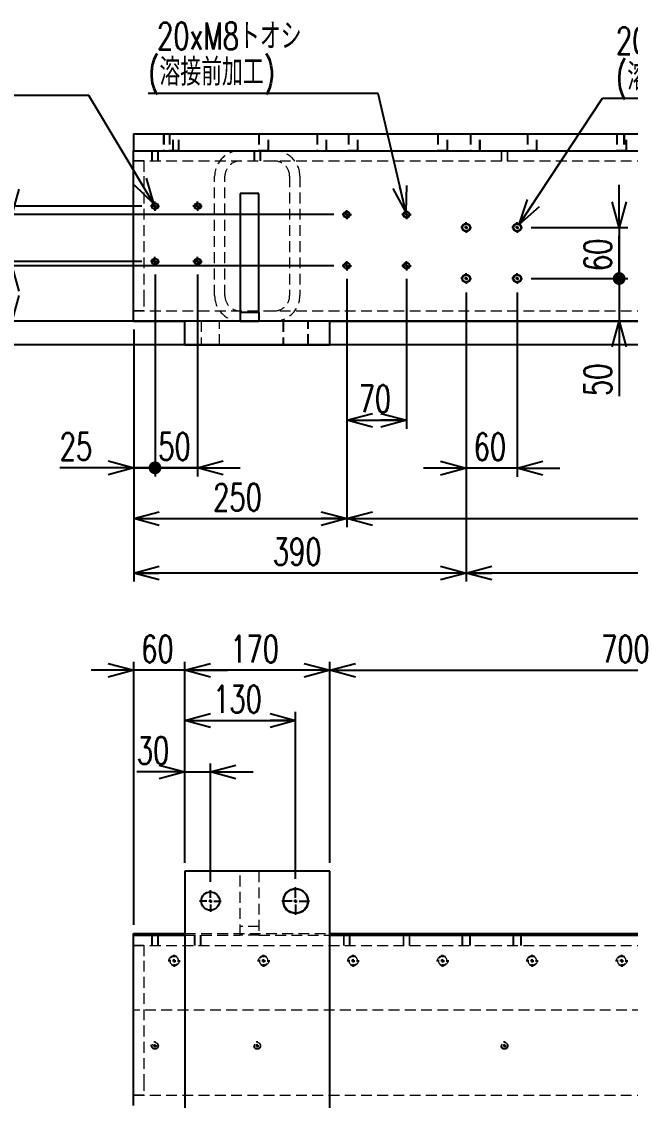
# Model space of a CAD drawing. Header units: millimetres. Extents: x 30 to 8380, y 30 to 5898.
# Drawn here: x 2819 to 3533, y 1887 to 3153 of the extents above; entities that cross this region are included whole.
import ezdxf

# ---------------------------------------------------------------- set-up
doc = ezdxf.new("R2010")
doc.units = ezdxf.units.MM
doc.header["$LTSCALE"] = 10
doc.linetypes.add('HIDDEN', pattern=[1.905, 1.27, -0.635])
doc.layers.add('FORMAT', color=7, linetype='Continuous')
doc.styles.add('SLDTEXTSTYLE0', font='TXT', dxfattribs={"width": 0.7, "bigfont": 'bigfont'})
doc.dimstyles.new('SLDDIMSTYLE0', dxfattribs={"dimtxt": 36.380208, "dimasz": 30, "dimexe": 0, "dimexo": 0.0625, "dimgap": 9.095052, "dimtad": 0, "dimtih": 1, "dimtoh": 1, "dimdec": 6, "dimrnd": 1e-09, "dimzin": 12, "dimdsep": 46, "dimtxsty": 'SLDTEXTSTYLE0', "dimblk1": 'OPEN30', "dimblk2": 'OPEN30', "dimsah": 1, "dimcen": 0, "dimadec": 0, "dimazin": 3, "dimtfac": 1, "dimtdec": 3, "dimtofl": 0, "dimtmove": 0, "dimatfit": 3, "dimldrblk": 'OPEN30', "dimfxl": 1, "dimfrac": 2, "dimtolj": 1, "dimtzin": 12, "dimarcsym": 0})
doc.dimstyles.new('SLDDIMSTYLE1', dxfattribs={"dimtxt": 36.380208, "dimasz": 30, "dimexe": 0, "dimexo": 0.0625, "dimgap": 9.095052, "dimtad": 3, "dimrnd": 1e-09, "dimzin": 12, "dimdsep": 46, "dimtxsty": 'SLDTEXTSTYLE0', "dimblk1": 'OPEN30', "dimblk2": 'DOT', "dimsah": 1, "dimcen": 0.09, "dimadec": 0, "dimazin": 3, "dimtfac": 1, "dimtdec": 3, "dimtmove": 0, "dimatfit": 0, "dimldrblk": 'OPEN30', "dimfxl": 1, "dimfrac": 2, "dimtolj": 1, "dimtzin": 12, "dimarcsym": 0})
doc.dimstyles.new('SLDDIMSTYLE2', dxfattribs={"dimtxt": 36.380208, "dimasz": 30, "dimexe": 0, "dimexo": 0.0625, "dimgap": 9.095052, "dimtad": 3, "dimrnd": 1e-09, "dimzin": 12, "dimdsep": 46, "dimtxsty": 'SLDTEXTSTYLE0', "dimblk1": 'OPEN30', "dimblk2": 'OPEN30', "dimsah": 1, "dimcen": 0.09, "dimadec": 0, "dimazin": 3, "dimtfac": 1, "dimtdec": 3, "dimtmove": 0, "dimatfit": 0, "dimldrblk": 'OPEN30', "dimfxl": 1, "dimfrac": 2, "dimtolj": 1, "dimtzin": 12, "dimarcsym": 0})
doc.dimstyles.new('SLDDIMSTYLE3', dxfattribs={"dimtxt": 36.380208, "dimasz": 30, "dimexe": 0, "dimexo": 0.0625, "dimgap": 9.095052, "dimtad": 3, "dimrnd": 1e-09, "dimzin": 12, "dimdsep": 46, "dimtxsty": 'SLDTEXTSTYLE0', "dimblk1": 'OPEN30', "dimblk2": 'OPEN30', "dimsah": 1, "dimcen": 0.09, "dimadec": 0, "dimazin": 3, "dimtfac": 1, "dimtdec": 3, "dimtofl": 0, "dimtmove": 0, "dimatfit": 3, "dimldrblk": 'OPEN30', "dimfxl": 1, "dimfrac": 2, "dimtolj": 1, "dimtzin": 12, "dimarcsym": 0})
doc.dimstyles.new('SLDDIMSTYLE4', dxfattribs={"dimtxt": 36.380208, "dimasz": 15, "dimexe": 0, "dimexo": 0.0625, "dimgap": 9.095052, "dimtad": 3, "dimrnd": 1e-09, "dimzin": 12, "dimdsep": 46, "dimtxsty": 'SLDTEXTSTYLE0', "dimblk1": 'DOT', "dimblk2": 'OPEN30', "dimsah": 1, "dimcen": 0.09, "dimadec": 0, "dimazin": 3, "dimtfac": 1, "dimtdec": 3, "dimtmove": 0, "dimatfit": 0, "dimldrblk": 'DOT', "dimfxl": 1, "dimfrac": 2, "dimtolj": 1, "dimtzin": 12, "dimarcsym": 0})

# ---------------------------------------------------------------- blocks, each defined once
blk = doc.blocks.new('_Open30')
at = {"color": 0, "linetype": 'ByBlock', "lineweight": -2}
for p, q in [((-1, 0.267949), (0, 0)), ((0, 0), (-1, -0.267949)), ((0, 0), (-1, 0))]:
    blk.add_line(p, q, dxfattribs=at)
blk = doc.blocks.new('_D')
at = {"layer": 'FORMAT', "transparency": 16777216}
for p, q in [((3237.2, 3068.8), (2967.4, 3068.8)), ((3269.7, 2929.8), (3237.2, 3068.8))]:
    blk.add_line(p, q, dxfattribs=at)
at = {"layer": 'FORMAT', "transparency": 16777216, "xscale": 30, "yscale": 30, "rotation": 283.1390282501}
blk.add_blockref('_Open30', (3269.7, 2929.8, -530), dxfattribs=at)
at = {"layer": 'FORMAT', "transparency": 16777216, "char_height": 31.75, "attachment_point": 1, "style": 'SLDTEXTSTYLE0'}
for s, insert in [('20xM8トオシ', (2977.9, 3152)), ('(溶接前加工)', (2967.4, 3109.7))]:
    blk.add_mtext(s, dxfattribs=dict(at, insert=insert))
blk = doc.blocks.new('_Dot')
at = {"color": 0, "linetype": 'ByBlock', "lineweight": -2}
blk.add_line((-0.5, 0), (-1, 0), dxfattribs=at)
at = {"color": 0, "linetype": 'ByBlock', "const_width": 0.5}
blk.add_lwpolyline([(-0.25, 0, 1), (0.25, 0, 1)], format="xyb", close=True, dxfattribs=at)
blk = doc.blocks.new('_D_1')
at = {"layer": 'FORMAT', "transparency": 16777216}
for p, q in [((2975.5, 2856.1), (2975.5, 2619.3)), ((3025.5, 2856.1), (3025.5, 2619.3)), ((2975.5, 2629.3), (2925.5, 2629.3)), ((3025.5, 2629.3), (2975.5, 2629.3)), ((3025.5, 2629.3), (3075.5, 2629.3))]:
    blk.add_line(p, q, dxfattribs=at)
at = {"layer": 'FORMAT', "transparency": 16777216, "xscale": 15, "yscale": 15}
blk.add_blockref('_Dot', (2975.5, 2629.3, -530), dxfattribs=at)
at = {"layer": 'FORMAT', "transparency": 16777216, "xscale": 30, "yscale": 30, "rotation": 180}
blk.add_blockref('_Open30', (3025.5, 2629.3, -530), dxfattribs=at)
at = {"layer": 'FORMAT', "transparency": 16777216, "insert": (2979.3, 2670.2), "char_height": 31.75, "attachment_point": 1, "style": 'SLDTEXTSTYLE0'}
blk.add_mtext('50', dxfattribs=at)
blk = doc.blocks.new('_D_2')
at = {"layer": 'FORMAT', "transparency": 16777216}
for p, q in [((2744.3, 2801.5), (2744.3, 2851.5)), ((7350.5, 2801.5), (2734.3, 2801.5)), ((2744.3, 2773.5), (2744.3, 2801.5)), ((7350.5, 2773.5), (2734.3, 2773.5)), ((2744.3, 2773.5), (2744.3, 2679.9))]:
    blk.add_line(p, q, dxfattribs=at)
for centre, start, end in [((2723.1, 2684.9), 63.4349, 116.5651), ((2723.1, 2727.2), 243.4349, 296.5651)]:
    blk.add_arc(centre, 47.3, start, end, dxfattribs=at)
at = {"layer": 'FORMAT', "transparency": 16777216, "xscale": 30, "yscale": 30}
for p, rotation in [((2744.3, 2801.5, -530), 270), ((2744.3, 2773.5, -530), 90)]:
    blk.add_blockref('_Open30', p, dxfattribs=dict(at, rotation=rotation))
at = {"layer": 'FORMAT', "transparency": 16777216, "insert": (2703.3, 2684.9), "char_height": 31.75, "attachment_point": 1, "rotation": 90, "style": 'SLDTEXTSTYLE0'}
blk.add_mtext('28', dxfattribs=at)
blk = doc.blocks.new('_D_3')
at = {"layer": 'FORMAT', "transparency": 16777216}
for p, q in [((2960.1, 2871.5), (2734.3, 2871.5)), ((2744.3, 2871.5), (2744.3, 2801.5)), ((2940.5, 2801.5), (2734.3, 2801.5))]:
    blk.add_line(p, q, dxfattribs=at)
at = {"layer": 'FORMAT', "transparency": 16777216, "xscale": 30, "yscale": 30}
for p, rotation in [((2744.3, 2871.5, -530), 90), ((2744.3, 2801.5, -530), 270)]:
    blk.add_blockref('_Open30', p, dxfattribs=dict(at, rotation=rotation))
at = {"layer": 'FORMAT', "transparency": 16777216, "insert": (2703.3, 2815.3), "char_height": 31.75, "attachment_point": 1, "rotation": 90, "style": 'SLDTEXTSTYLE0'}
blk.add_mtext('70', dxfattribs=at)
blk = doc.blocks.new('_D_4')
at = {"layer": 'FORMAT', "transparency": 16777216}
for p, q in [((2960.1, 2936.5), (2734.3, 2936.5)), ((2744.3, 2936.5), (2744.3, 2871.5)), ((2960.1, 2871.5), (2734.3, 2871.5))]:
    blk.add_line(p, q, dxfattribs=at)
at = {"layer": 'FORMAT', "transparency": 16777216, "xscale": 30, "yscale": 30}
for p, rotation in [((2744.3, 2936.5, -530), 90), ((2744.3, 2871.5, -530), 270)]:
    blk.add_blockref('_Open30', p, dxfattribs=dict(at, rotation=rotation))
at = {"layer": 'FORMAT', "transparency": 16777216, "insert": (2703.3, 2882.8), "char_height": 31.75, "attachment_point": 1, "rotation": 90, "style": 'SLDTEXTSTYLE0'}
blk.add_mtext('65', dxfattribs=at)
blk = doc.blocks.new('_D_5')
at = {"layer": 'FORMAT', "transparency": 16777216}
for p, q in [((2975.5, 2856.1), (2975.5, 2619.3)), ((2950.5, 2791.5), (2950.5, 2619.3)), ((2950.5, 2629.3), (2863.7, 2629.3)), ((2950.5, 2629.3), (2975.5, 2629.3)), ((2975.5, 2629.3), (3025.5, 2629.3))]:
    blk.add_line(p, q, dxfattribs=at)
at = {"layer": 'FORMAT', "transparency": 16777216, "xscale": 30, "yscale": 30}
blk.add_blockref('_Open30', (2950.5, 2629.3, -530), dxfattribs=at)
at = {"layer": 'FORMAT', "transparency": 16777216, "xscale": 15, "yscale": 15, "rotation": 180}
blk.add_blockref('_Dot', (2975.5, 2629.3, -530), dxfattribs=at)
at = {"layer": 'FORMAT', "transparency": 16777216, "insert": (2863.7, 2670.2), "char_height": 31.75, "attachment_point": 1, "style": 'SLDTEXTSTYLE0'}
blk.add_mtext('25', dxfattribs=at)
blk = doc.blocks.new('_D_6')
at = {"layer": 'FORMAT', "transparency": 16777216}
for p, q in [((3200.5, 2851.1), (3200.5, 2559.8)), ((2950.5, 2791.5), (2950.5, 2559.8)), ((2950.5, 2569.8), (3200.5, 2569.8))]:
    blk.add_line(p, q, dxfattribs=at)
at = {"layer": 'FORMAT', "transparency": 16777216, "xscale": 30, "yscale": 30, "rotation": 180}
blk.add_blockref('_Open30', (2950.5, 2569.8, -530), dxfattribs=at)
at = {"layer": 'FORMAT', "transparency": 16777216, "xscale": 30, "yscale": 30}
blk.add_blockref('_Open30', (3200.5, 2569.8, -530), dxfattribs=at)
at = {"layer": 'FORMAT', "transparency": 16777216, "insert": (3043.7, 2610.7), "char_height": 31.75, "attachment_point": 1, "style": 'SLDTEXTSTYLE0'}
blk.add_mtext('250', dxfattribs=at)
blk = doc.blocks.new('_D_7')
at = {"layer": 'FORMAT', "transparency": 16777216}
for p, q in [((3200.5, 2851.1), (3200.5, 2675.2)), ((3270.5, 2851.1), (3270.5, 2675.2)), ((3200.5, 2685.2), (3270.5, 2685.2))]:
    blk.add_line(p, q, dxfattribs=at)
at = {"layer": 'FORMAT', "transparency": 16777216, "xscale": 30, "yscale": 30, "rotation": 180}
blk.add_blockref('_Open30', (3200.5, 2685.2, -530), dxfattribs=at)
at = {"layer": 'FORMAT', "transparency": 16777216, "xscale": 30, "yscale": 30}
blk.add_blockref('_Open30', (3270.5, 2685.2, -530), dxfattribs=at)
at = {"layer": 'FORMAT', "transparency": 16777216, "insert": (3214.3, 2726.2), "char_height": 31.75, "attachment_point": 1, "style": 'SLDTEXTSTYLE0'}
blk.add_mtext('70', dxfattribs=at)
blk = doc.blocks.new('_D_8')
at = {"layer": 'FORMAT', "transparency": 16777216}
for p, q in [((3185.1, 2866.5), (2797.6, 2866.5)), ((2807.6, 2866.5), (2807.6, 2801.5)), ((3000.5, 2801.5), (2797.6, 2801.5))]:
    blk.add_line(p, q, dxfattribs=at)
at = {"layer": 'FORMAT', "transparency": 16777216, "xscale": 30, "yscale": 30}
for p, rotation in [((2807.6, 2866.5, -530), 90), ((2807.6, 2801.5, -530), 270)]:
    blk.add_blockref('_Open30', p, dxfattribs=dict(at, rotation=rotation))
at = {"layer": 'FORMAT', "transparency": 16777216, "insert": (2766.6, 2812.8), "char_height": 31.75, "attachment_point": 1, "rotation": 90, "style": 'SLDTEXTSTYLE0'}
blk.add_mtext('65', dxfattribs=at)
blk = doc.blocks.new('_D_9')
at = {"layer": 'FORMAT', "transparency": 16777216}
for p, q in [((2807.6, 2926.5), (2807.6, 2976.5)), ((3185.1, 2926.5), (2797.6, 2926.5)), ((2807.6, 2866.5), (2807.6, 2926.5)), ((3185.1, 2866.5), (2797.6, 2866.5)), ((2807.6, 2866.5), (2807.6, 2816.5))]:
    blk.add_line(p, q, dxfattribs=at)
at = {"layer": 'FORMAT', "transparency": 16777216, "xscale": 30, "yscale": 30}
for p, rotation in [((2807.6, 2926.5, -530), 270), ((2807.6, 2866.5, -530), 90)]:
    blk.add_blockref('_Open30', p, dxfattribs=dict(at, rotation=rotation))
at = {"layer": 'FORMAT', "transparency": 16777216, "insert": (2766.6, 2875.3), "char_height": 31.75, "attachment_point": 1, "rotation": 90, "style": 'SLDTEXTSTYLE0'}
blk.add_mtext('60', dxfattribs=at)
blk = doc.blocks.new('_D_10')
at = {"layer": 'FORMAT', "transparency": 16777216}
for p, q in [((3200.5, 2851.1), (3200.5, 2559.8)), ((4175.5, 2851.1), (4175.5, 2559.8)), ((3200.5, 2569.8), (4175.5, 2569.8))]:
    blk.add_line(p, q, dxfattribs=at)
at = {"layer": 'FORMAT', "transparency": 16777216, "xscale": 30, "yscale": 30, "rotation": 180}
blk.add_blockref('_Open30', (3200.5, 2569.8, -530), dxfattribs=at)
at = {"layer": 'FORMAT', "transparency": 16777216, "xscale": 30, "yscale": 30}
blk.add_blockref('_Open30', (4175.5, 2569.8, -530), dxfattribs=at)
at = {"layer": 'FORMAT', "transparency": 16777216, "insert": (3656.2, 2610.7), "char_height": 31.75, "attachment_point": 1, "style": 'SLDTEXTSTYLE0'}
blk.add_mtext('975', dxfattribs=at)
blk = doc.blocks.new('_D_18')
at = {"layer": 'FORMAT', "transparency": 16777216}
for p, q in [((2897.9, 3066.2), (2628, 3066.2)), ((2973.7, 2939.4), (2897.9, 3066.2))]:
    blk.add_line(p, q, dxfattribs=at)
at = {"layer": 'FORMAT', "transparency": 16777216, "xscale": 30, "yscale": 30, "rotation": 300.8718689874001}
blk.add_blockref('_Open30', (2973.7, 2939.4, -530), dxfattribs=at)
at = {"layer": 'FORMAT', "transparency": 16777216, "char_height": 31.75, "attachment_point": 1, "style": 'SLDTEXTSTYLE0'}
for s, insert in [('4xM8トオシ', (2649.2, 3149.5)), ('(溶接前加工)', (2628, 3107.2))]:
    blk.add_mtext(s, dxfattribs=dict(at, insert=insert))
blk = doc.blocks.new('_D_23')
at = {"layer": 'FORMAT', "transparency": 16777216}
for p, q in [((3340.5, 2835.2), (3340.5, 2495.8)), ((4315.5, 2835.2), (4315.5, 2495.8)), ((4315.5, 2505.8), (3340.5, 2505.8))]:
    blk.add_line(p, q, dxfattribs=at)
at = {"layer": 'FORMAT', "transparency": 16777216, "xscale": 30, "yscale": 30, "rotation": 180}
blk.add_blockref('_Open30', (3340.5, 2505.8, -530), dxfattribs=at)
at = {"layer": 'FORMAT', "transparency": 16777216, "xscale": 30, "yscale": 30}
blk.add_blockref('_Open30', (4315.5, 2505.8, -530), dxfattribs=at)
at = {"layer": 'FORMAT', "transparency": 16777216, "insert": (3796.2, 2546.7), "char_height": 31.75, "attachment_point": 1, "style": 'SLDTEXTSTYLE0'}
blk.add_mtext('975', dxfattribs=at)
blk = doc.blocks.new('_D_24')
at = {"layer": 'FORMAT', "transparency": 16777216}
for p, q in [((3340.5, 2835.2), (3340.5, 2495.8)), ((2950.5, 2791.5), (2950.5, 2495.8)), ((3340.5, 2505.8), (2950.5, 2505.8))]:
    blk.add_line(p, q, dxfattribs=at)
at = {"layer": 'FORMAT', "transparency": 16777216, "xscale": 30, "yscale": 30, "rotation": 180}
blk.add_blockref('_Open30', (2950.5, 2505.8, -530), dxfattribs=at)
at = {"layer": 'FORMAT', "transparency": 16777216, "xscale": 30, "yscale": 30}
blk.add_blockref('_Open30', (3340.5, 2505.8, -530), dxfattribs=at)
at = {"layer": 'FORMAT', "transparency": 16777216, "insert": (3113.7, 2546.7), "char_height": 31.75, "attachment_point": 1, "style": 'SLDTEXTSTYLE0'}
blk.add_mtext('390', dxfattribs=at)
blk = doc.blocks.new('_D_25')
at = {"layer": 'FORMAT', "transparency": 16777216}
for p, q in [((3340.5, 2835.2), (3340.5, 2618.9)), ((3400.5, 2835.2), (3400.5, 2618.9)), ((3340.5, 2628.9), (3290.5, 2628.9)), ((3400.5, 2628.9), (3340.5, 2628.9)), ((3400.5, 2628.9), (3450.5, 2628.9))]:
    blk.add_line(p, q, dxfattribs=at)
at = {"layer": 'FORMAT', "transparency": 16777216, "xscale": 30, "yscale": 30}
blk.add_blockref('_Open30', (3340.5, 2628.9, -530), dxfattribs=at)
at = {"layer": 'FORMAT', "transparency": 16777216, "xscale": 30, "yscale": 30, "rotation": 180}
blk.add_blockref('_Open30', (3400.5, 2628.9, -530), dxfattribs=at)
at = {"layer": 'FORMAT', "transparency": 16777216, "insert": (3349.3, 2669.9), "char_height": 31.75, "attachment_point": 1, "style": 'SLDTEXTSTYLE0'}
blk.add_mtext('60', dxfattribs=at)
blk = doc.blocks.new('_D_29')
at = {"layer": 'FORMAT', "transparency": 16777216}
for p, q in [((3402.8, 2915), (3500.3, 3063.3)), ((3500.3, 3063.3), (3770.2, 3063.3))]:
    blk.add_line(p, q, dxfattribs=at)
at = {"layer": 'FORMAT', "transparency": 16777216, "xscale": 30, "yscale": 30, "rotation": 236.6614063212}
blk.add_blockref('_Open30', (3402.8, 2915, -530), dxfattribs=at)
at = {"layer": 'FORMAT', "transparency": 16777216, "char_height": 31.75, "attachment_point": 1, "style": 'SLDTEXTSTYLE0'}
for s, insert in [('20xM10トオシ', (3516.2, 3146.6)), ('(溶接前加工)', (3516.2, 3104.2))]:
    blk.add_mtext(s, dxfattribs=dict(at, insert=insert))
blk = doc.blocks.new('_D_30')
at = {"layer": 'FORMAT', "transparency": 16777216}
for p, q in [((3520, 2911.5), (3520, 2961.5)), ((3416.7, 2911.5), (3530, 2911.5)), ((3520, 2911.5), (3520, 2851.5)), ((3416.7, 2851.5), (3530, 2851.5)), ((3520, 2851.5), (3520, 2801.5))]:
    blk.add_line(p, q, dxfattribs=at)
for name, p, xscale, yscale, rotation in [('_Open30', (3520, 2911.5, -530), 30, 30, 270), ('_Dot', (3520, 2851.5, -530), 15, 15, 90)]:
    blk.add_blockref(name, p, dxfattribs=dict(at, xscale=xscale, yscale=yscale, rotation=rotation))
at = {"layer": 'FORMAT', "transparency": 16777216, "insert": (3479.1, 2860.3), "char_height": 31.75, "attachment_point": 1, "rotation": 90, "style": 'SLDTEXTSTYLE0'}
blk.add_mtext('60', dxfattribs=at)
blk = doc.blocks.new('_D_31')
at = {"layer": 'FORMAT', "transparency": 16777216}
for p, q in [((3520, 2851.5), (3520, 2901.5)), ((3416.7, 2851.5), (3530, 2851.5)), ((3520, 2851.5), (3520, 2801.5)), ((3520, 2801.5), (3520, 2713.6))]:
    blk.add_line(p, q, dxfattribs=at)
for name, p, xscale, yscale, rotation in [('_Dot', (3520, 2851.5, -530), 15, 15, 270), ('_Open30', (3520, 2801.5, -530), 30, 30, 90)]:
    blk.add_blockref(name, p, dxfattribs=dict(at, xscale=xscale, yscale=yscale, rotation=rotation))
at = {"layer": 'FORMAT', "transparency": 16777216, "insert": (3479.1, 2713.6), "char_height": 31.75, "attachment_point": 1, "rotation": 90, "style": 'SLDTEXTSTYLE0'}
blk.add_mtext('50', dxfattribs=at)
blk = doc.blocks.new('SW_CENTERMARKSYMBOL_0')
at = {"layer": 'FORMAT', "color": 0}
for p, q in [((-4, 0), (-5.4, 0)), ((0, 0), (-2, 0)), ((0, 4), (0, 5.4)), ((0, 0), (0, 2)), ((0, 0), (0, -2)), ((0, 0), (2, 0)), ((4, 0), (5.4, 0)), ((0, -4), (0, -5.4)), ((-4, -60), (-5.4, -60)), ((0, -60), (-2, -60)), ((0, -56), (0, -54.6)), ((0, -60), (0, -58)), ((0, -60), (0, -62)), ((0, -60), (2, -60)), ((4, -60), (5.4, -60)), ((0, -64), (0, -65.4))]:
    blk.add_line(p, q, dxfattribs=at)
blk = doc.blocks.new('SW_CENTERMARKSYMBOL_1')
at = {"layer": 'FORMAT', "color": 0}
for p, q in [((-4, 0), (-5.4, 0)), ((0, 0), (-2, 0)), ((0, 4), (0, 5.4)), ((0, 0), (0, 2)), ((0, 0), (0, -2)), ((0, 0), (2, 0)), ((4, 0), (5.4, 0)), ((0, -4), (0, -5.4))]:
    blk.add_line(p, q, dxfattribs=at)
blk = doc.blocks.new('SW_CENTERMARKSYMBOL_2')
at = {"layer": 'FORMAT', "color": 0}
for p, q in [((-4, 0), (-5.4, 0)), ((0, 0), (-2, 0)), ((0, 4), (0, 5.4)), ((0, 0), (0, 2)), ((0, 0), (0, -2)), ((0, 0), (2, 0)), ((4, 0), (5.4, 0)), ((0, -4), (0, -5.4))]:
    blk.add_line(p, q, dxfattribs=at)
blk = doc.blocks.new('SW_CENTERMARKSYMBOL_3')
at = {"layer": 'FORMAT', "color": 0}
for p, q in [((-4, 0), (-5.4, 0)), ((0, 0), (-2, 0)), ((0, 4), (0, 5.4)), ((0, 0), (0, 2)), ((0, 0), (0, -2)), ((0, 0), (2, 0)), ((4, 0), (5.4, 0)), ((0, -4), (0, -5.4))]:
    blk.add_line(p, q, dxfattribs=at)
blk = doc.blocks.new('SW_CENTERMARKSYMBOL_4')
at = {"layer": 'FORMAT', "color": 0}
for p, q in [((-4, 0), (-5.4, 0)), ((0, 0), (-2, 0)), ((0, 4), (0, 5.4)), ((0, 0), (0, 2)), ((0, 0), (0, -2)), ((0, 0), (2, 0)), ((4, 0), (5.4, 0)), ((0, -4), (0, -5.4))]:
    blk.add_line(p, q, dxfattribs=at)
blk = doc.blocks.new('SW_CENTERMARKSYMBOL_5')
at = {"layer": 'FORMAT', "color": 0}
for p, q in [((-4, 0), (-6.25, 0)), ((0, 0), (-2, 0)), ((0, 4), (0, 6.25)), ((0, 0), (0, 2)), ((0, 0), (0, -2)), ((0, 0), (2, 0)), ((4, 0), (6.25, 0)), ((0, -4), (0, -6.25)), ((-4, -60), (-6.25, -60)), ((0, -60), (-2, -60)), ((0, -56), (0, -53.75)), ((0, -60), (0, -58)), ((0, -60), (0, -62)), ((0, -60), (2, -60)), ((4, -60), (6.25, -60)), ((0, -64), (0, -66.25))]:
    blk.add_line(p, q, dxfattribs=at)
blk = doc.blocks.new('SW_CENTERMARKSYMBOL_6')
at = {"layer": 'FORMAT', "color": 0}
for p, q in [((-4, 0), (-5.4, 0)), ((0, 0), (-2, 0)), ((0, 4), (0, 5.4)), ((0, 0), (0, 2)), ((0, 0), (0, -2)), ((0, 0), (2, 0)), ((4, 0), (5.4, 0)), ((0, -4), (0, -5.4))]:
    blk.add_line(p, q, dxfattribs=at)
blk = doc.blocks.new('SW_CENTERMARKSYMBOL_7')
at = {"layer": 'FORMAT', "color": 0}
for p, q in [((-4, 0), (-5.4, 0)), ((0, 0), (-2, 0)), ((0, 4), (0, 5.4)), ((0, 0), (0, 2)), ((0, 0), (0, -2)), ((0, 0), (2, 0)), ((4, 0), (5.4, 0)), ((0, -4), (0, -5.4))]:
    blk.add_line(p, q, dxfattribs=at)
blk = doc.blocks.new('SW_CENTERMARKSYMBOL_16')
at = {"layer": 'FORMAT', "color": 0}
for p, q in [((-4, 0), (-6.25, 0)), ((0, 0), (-2, 0)), ((0, 4), (0, 6.25)), ((0, 0), (0, 2)), ((0, 0), (0, -2)), ((0, 0), (2, 0)), ((4, 0), (6.25, 0)), ((0, -4), (0, -6.25))]:
    blk.add_line(p, q, dxfattribs=at)
blk = doc.blocks.new('SW_CENTERMARKSYMBOL_17')
at = {"layer": 'FORMAT', "color": 0}
for p, q in [((-4, 0), (-6.25, 0)), ((0, 0), (-2, 0)), ((0, 4), (0, 6.25)), ((0, 0), (0, 2)), ((0, 0), (0, -2)), ((0, 0), (2, 0)), ((4, 0), (6.25, 0)), ((0, -4), (0, -6.25))]:
    blk.add_line(p, q, dxfattribs=at)
blk = doc.blocks.new('_D_91')
at = {"layer": 'FORMAT', "transparency": 16777216}
for p, q in [((3010.5, 2165.7), (3010.5, 2401.7)), ((3180.5, 2165.7), (3180.5, 2401.7)), ((3180.5, 2391.7), (3010.5, 2391.7))]:
    blk.add_line(p, q, dxfattribs=at)
at = {"layer": 'FORMAT', "transparency": 16777216, "xscale": 30, "yscale": 30, "rotation": 180}
blk.add_blockref('_Open30', (3010.5, 2391.7, -104), dxfattribs=at)
at = {"layer": 'FORMAT', "transparency": 16777216, "xscale": 30, "yscale": 30}
blk.add_blockref('_Open30', (3180.5, 2391.7, -104), dxfattribs=at)
at = {"layer": 'FORMAT', "transparency": 16777216, "insert": (3063.7, 2432.6), "char_height": 31.75, "attachment_point": 1, "style": 'SLDTEXTSTYLE0'}
blk.add_mtext('170', dxfattribs=at)
blk = doc.blocks.new('_D_102')
at = {"layer": 'FORMAT', "transparency": 16777216}
for p, q in [((3180.5, 2165.7), (3180.5, 2401.7)), ((3880.5, 2165.7), (3880.5, 2401.7)), ((3180.5, 2391.7), (3880.5, 2391.7))]:
    blk.add_line(p, q, dxfattribs=at)
at = {"layer": 'FORMAT', "transparency": 16777216, "xscale": 30, "yscale": 30, "rotation": 180}
blk.add_blockref('_Open30', (3180.5, 2391.7, -104), dxfattribs=at)
at = {"layer": 'FORMAT', "transparency": 16777216, "xscale": 30, "yscale": 30}
blk.add_blockref('_Open30', (3880.5, 2391.7, -104), dxfattribs=at)
at = {"layer": 'FORMAT', "transparency": 16777216, "insert": (3498.7, 2432.6), "char_height": 31.75, "attachment_point": 1, "style": 'SLDTEXTSTYLE0'}
blk.add_mtext('700', dxfattribs=at)
blk = doc.blocks.new('_D_107')
at = {"layer": 'FORMAT', "transparency": 16777216}
for p, q in [((2950.5, 2092.7), (2950.5, 2401.7)), ((3010.5, 2165.7), (3010.5, 2401.7)), ((2950.5, 2391.7), (2900.5, 2391.7)), ((3010.5, 2391.7), (2950.5, 2391.7)), ((3010.5, 2391.7), (3060.5, 2391.7))]:
    blk.add_line(p, q, dxfattribs=at)
at = {"layer": 'FORMAT', "transparency": 16777216, "xscale": 30, "yscale": 30}
blk.add_blockref('_Open30', (2950.5, 2391.7, -104), dxfattribs=at)
at = {"layer": 'FORMAT', "transparency": 16777216, "xscale": 30, "yscale": 30, "rotation": 180}
blk.add_blockref('_Open30', (3010.5, 2391.7, -104), dxfattribs=at)
at = {"layer": 'FORMAT', "transparency": 16777216, "insert": (2959.3, 2432.6), "char_height": 31.75, "attachment_point": 1, "style": 'SLDTEXTSTYLE0'}
blk.add_mtext('60', dxfattribs=at)
blk = doc.blocks.new('_D_108')
at = {"layer": 'FORMAT', "transparency": 16777216}
for p, q in [((3010.5, 2165.7), (3010.5, 2282.4)), ((3040.5, 2143.5), (3040.5, 2282.4)), ((3010.5, 2272.4), (2954.1, 2272.4)), ((3010.5, 2272.4), (3040.5, 2272.4)), ((3040.5, 2272.4), (3090.5, 2272.4))]:
    blk.add_line(p, q, dxfattribs=at)
at = {"layer": 'FORMAT', "transparency": 16777216, "xscale": 30, "yscale": 30}
blk.add_blockref('_Open30', (3010.5, 2272.4, -104), dxfattribs=at)
at = {"layer": 'FORMAT', "transparency": 16777216, "xscale": 30, "yscale": 30, "rotation": 180}
blk.add_blockref('_Open30', (3040.5, 2272.4, -104), dxfattribs=at)
at = {"layer": 'FORMAT', "transparency": 16777216, "insert": (2954.1, 2313.3), "char_height": 31.75, "attachment_point": 1, "style": 'SLDTEXTSTYLE0'}
blk.add_mtext('30', dxfattribs=at)
blk = doc.blocks.new('_D_109')
at = {"layer": 'FORMAT', "transparency": 16777216}
for p, q in [((3010.5, 2165.7), (3010.5, 2342.7)), ((3010.5, 2332.7), (3140.5, 2332.7)), ((3140.5, 2147), (3140.5, 2342.7))]:
    blk.add_line(p, q, dxfattribs=at)
at = {"layer": 'FORMAT', "transparency": 16777216, "xscale": 30, "yscale": 30, "rotation": 180}
blk.add_blockref('_Open30', (3010.5, 2332.7, -104), dxfattribs=at)
at = {"layer": 'FORMAT', "transparency": 16777216, "xscale": 30, "yscale": 30}
blk.add_blockref('_Open30', (3140.5, 2332.7, -104), dxfattribs=at)
at = {"layer": 'FORMAT', "transparency": 16777216, "insert": (3043.7, 2373.6), "char_height": 31.75, "attachment_point": 1, "style": 'SLDTEXTSTYLE0'}
blk.add_mtext('130', dxfattribs=at)
blk = doc.blocks.new('SW_CENTERMARKSYMBOL_74')
at = {"layer": 'FORMAT', "color": 0}
for p, q in [((-4469, 0), (-4472.1, 0)), ((-4465, 0), (-4467, 0)), ((-4465, 4), (-4465, 7.1)), ((-4465, 0), (-4465, 2)), ((-4465, 0), (-4465, -2)), ((-4465, 0), (-4463, 0)), ((-4461, 0), (-4457.9, 0)), ((-4364, 0), (-4367.1, 0)), ((-4360, 0), (-4362, 0)), ((-4360, 4), (-4360, 7.1)), ((-4360, 0), (-4360, 2)), ((-4360, 0), (-4360, -2)), ((-4360, 0), (-4358, 0)), ((-4356, 0), (-4352.9, 0)), ((-4259, 0), (-4262.1, 0)), ((-4255, 0), (-4257, 0)), ((-4255, 4), (-4255, 7.1)), ((-4255, 0), (-4255, 2)), ((-4255, 0), (-4255, -2)), ((-4255, 0), (-4253, 0)), ((-4251, 0), (-4247.9, 0)), ((-4154, 0), (-4157.1, 0)), ((-4150, 0), (-4152, 0)), ((-4150, 4), (-4150, 7.1)), ((-4150, 0), (-4150, 2)), ((-4150, 0), (-4150, -2)), ((-4150, 0), (-4148, 0)), ((-4146, 0), (-4142.9, 0)), ((-4049, 0), (-4052.1, 0)), ((-4045, 0), (-4047, 0)), ((-4045, 4), (-4045, 7.1)), ((-4045, 0), (-4045, 2)), ((-4045, 0), (-4045, -2)), ((-4045, 0), (-4043, 0)), ((-4041, 0), (-4037.9, 0)), ((-3944, 0), (-3947.1, 0)), ((-3940, 0), (-3942, 0)), ((-3940, 4), (-3940, 7.1)), ((-3940, 0), (-3940, 2)), ((-3940, 0), (-3940, -2)), ((-3940, 0), (-3938, 0)), ((-3936, 0), (-3932.9, 0)), ((-4465, -4), (-4465, -7.1)), ((-4360, -4), (-4360, -7.1)), ((-4255, -4), (-4255, -7.1)), ((-4150, -4), (-4150, -7.1)), ((-4045, -4), (-4045, -7.1)), ((-3940, -4), (-3940, -7.1))]:
    blk.add_line(p, q, dxfattribs=at)
blk = doc.blocks.new('SW_CENTERMARKSYMBOL_75')
at = {"layer": 'FORMAT', "color": 0}
for p, q in [((-4474, 0), (-4475.4, 0)), ((-4470, 0), (-4472, 0)), ((-4470, 4), (-4470, 5.4)), ((-4470, 0), (-4470, 2)), ((-4470, 0), (-4470, -2)), ((-4470, 0), (-4468, 0)), ((-4350, 0), (-4352, 0)), ((-4350, 4), (-4350, 5.4)), ((-4350, 0), (-4350, 2)), ((-4350, 0), (-4350, -2)), ((-4350, 0), (-4348, 0)), ((-4060, 0), (-4062, 0)), ((-4060, 4), (-4060, 5.4)), ((-4060, 0), (-4060, 2)), ((-4060, 0), (-4060, -2)), ((-4060, 0), (-4058, 0))]:
    blk.add_line(p, q, dxfattribs=at)
blk = doc.blocks.new('SW_CENTERMARKSYMBOL_95')
at = {"layer": 'FORMAT', "color": 0}
for p, q in [((0, 4), (0, 16.25)), ((-4, 0), (-16.25, 0)), ((0, 0), (-2, 0)), ((0, 0), (0, 2)), ((0, 0), (0, -2)), ((0, 0), (2, 0)), ((4, 0), (16.25, 0)), ((0, -4), (0, -16.25))]:
    blk.add_line(p, q, dxfattribs=at)
blk = doc.blocks.new('SW_CENTERMARKSYMBOL_107')
at = {"layer": 'FORMAT', "color": 0}
for p, q in [((0, 4), (0, 12.75)), ((-4, 0), (-12.75, 0)), ((0, 0), (-2, 0)), ((0, 0), (0, 2)), ((0, 0), (0, -2)), ((0, 0), (2, 0)), ((4, 0), (12.75, 0)), ((0, -4), (0, -12.75))]:
    blk.add_line(p, q, dxfattribs=at)

msp = doc.modelspace()

# ---------------------------------------------------------------- linework, layer by layer
at = {"color": 7, "linetype": 'Continuous', "lineweight": 25}
for p, q in [((2950.4504656, 3021.4899875), (2950.4504656, 3001.4899875)), ((2950.4504656, 3021.4899875), (7510.4504656, 3021.4899875)), ((2950.4504656, 2971.4899875), (2950.4504656, 3001.4899875)), ((2950.4504656, 3001.4899875), (7510.4504656, 3001.4899875)), ((3003.0445799, 3001.4889875), (2992.8563512, 3001.4889875)), ((3108.0445799, 3001.4889875), (3097.8563512, 3001.4889875)), ((3213.0445799, 3001.4889875), (3202.8563512, 3001.4889875)), ((3318.0445799, 3001.4889875), (3307.8563512, 3001.4889875)), ((3423.0445799, 3001.4889875), (3412.8563512, 3001.4889875)), ((3528.0445799, 3001.4889875), (3517.8563512, 3001.4889875)), ((2950.4504656, 2831.4899875), (2950.4504656, 2971.4899875)), ((3097.4504656, 2951.4899875), (3075.4504656, 2951.4899875)), ((3075.4504656, 2951.4899875), (3075.4504656, 2811.4899875)), ((3097.4504656, 2811.4899875), (3097.4504656, 2951.4899875)), ((2950.4504656, 2801.4899875), (2950.4504656, 2831.4899875)), ((2950.4504656, 2801.4899875), (3010.4504656, 2801.4899875)), ((3010.4504656, 2773.4899875), (3010.4504656, 2801.4899875)), ((3180.4504656, 2801.4899875), (3010.4504656, 2801.4899875)), ((3097.4504656, 2811.4899875), (3075.4504656, 2811.4899875)), ((3075.4504656, 2811.4899875), (3075.4504656, 2801.4899875)), ((3075.4504656, 2801.4899875), (3097.4504656, 2801.4899875)), ((3097.4504656, 2811.4899875), (3097.4504656, 2801.4899875)), ((3180.4504656, 2801.4899875), (3880.4504656, 2801.4899875)), ((3180.4504656, 2773.4899875), (3180.4504656, 2801.4899875)), ((3180.4504656, 2773.4899875), (3010.4504656, 2773.4899875)), ((3180.4504656, 2155.7070857), (3010.4504656, 2155.7070857)), ((3010.4504656, 2155.7070857), (3010.4504656, 945.7070857)), ((3180.4504656, 945.7070857), (3180.4504656, 2155.7070857)), ((2950.4504656, 2082.7070857), (3010.4504656, 2082.7070857)), ((2950.4504656, 2080.7070857), (2950.4504656, 2082.7070857)), ((2950.4504656, 2080.7070857), (3010.4504656, 2080.7070857)), ((2950.4504656, 2050.7070857), (2950.4504656, 2080.7070857)), ((3180.4504656, 2082.7070857), (3880.4504656, 2082.7070857)), ((3180.4504656, 2080.7070857), (3880.4504656, 2080.7070857)), ((2950.4504656, 1910.7070857), (2950.4504656, 2050.7070857)), ((2950.4504656, 1880.7070857), (2950.4504656, 1910.7070857))]:
    msp.add_line(p, q, dxfattribs=at)
at = {"color": 7, "linetype": 'HIDDEN', "lineweight": 18}
for p, q in [((2985.2504656, 3021.4899875), (2985.2504656, 3001.4899875)), ((2986.1504656, 3021.4899875), (2986.1504656, 3001.4899875)), ((2991.9504656, 3021.4899875), (2991.9504656, 3001.4899875)), ((2992.8504656, 3021.4899875), (2992.8504656, 3001.4899875)), ((2996.3504656, 3001.4899875), (2996.3504656, 3021.4899875)), ((2997.2504656, 3001.4899875), (2997.2504656, 3021.4899875)), ((3003.0504656, 3001.4899875), (3003.0504656, 3021.4899875)), ((3003.9504656, 3001.4899875), (3003.9504656, 3021.4899875)), ((3096.9504656, 3021.4899875), (3096.9504656, 3001.4899875)), ((3097.8504656, 3021.4899875), (3097.8504656, 3001.4899875)), ((3108.0504656, 3001.4899875), (3108.0504656, 3021.4899875)), ((3108.9504656, 3001.4899875), (3108.9504656, 3021.4899875)), ((3165.2504656, 3021.4899875), (3165.2504656, 3001.4899875)), ((3166.1504656, 3021.4899875), (3166.1504656, 3001.4899875)), ((3176.3504656, 3001.4899875), (3176.3504656, 3021.4899875)), ((3177.2504656, 3001.4899875), (3177.2504656, 3021.4899875)), ((3201.9504656, 3021.4899875), (3201.9504656, 3001.4899875)), ((3202.8504656, 3021.4899875), (3202.8504656, 3001.4899875)), ((3213.0504656, 3001.4899875), (3213.0504656, 3021.4899875)), ((3213.9504656, 3001.4899875), (3213.9504656, 3021.4899875)), ((3306.9504656, 3021.4899875), (3306.9504656, 3001.4899875)), ((3307.8504656, 3021.4899875), (3307.8504656, 3001.4899875)), ((3318.0504656, 3001.4899875), (3318.0504656, 3021.4899875)), ((3318.9504656, 3001.4899875), (3318.9504656, 3021.4899875)), ((3345.2504656, 3021.4899875), (3345.2504656, 3001.4899875)), ((3346.1504656, 3021.4899875), (3346.1504656, 3001.4899875)), ((3356.3504656, 3001.4899875), (3356.3504656, 3021.4899875)), ((3357.2504656, 3001.4899875), (3357.2504656, 3021.4899875)), ((3411.9504656, 3021.4899875), (3411.9504656, 3001.4899875)), ((3412.8504656, 3021.4899875), (3412.8504656, 3001.4899875)), ((3423.0504656, 3001.4899875), (3423.0504656, 3021.4899875)), ((3423.9504656, 3001.4899875), (3423.9504656, 3021.4899875)), ((3516.9504656, 3021.4899875), (3516.9504656, 3001.4899875)), ((3517.8504656, 3021.4899875), (3517.8504656, 3001.4899875)), ((3525.2504656, 3021.4899875), (3525.2504656, 3001.4899875)), ((3526.1504656, 3021.4899875), (3526.1504656, 3001.4899875)), ((3528.0504656, 3001.4899875), (3528.0504656, 3021.4899875)), ((3528.9504656, 3001.4899875), (3528.9504656, 3021.4899875)), ((2971.4504656, 3001.4899875), (2971.4504656, 2989.4899875)), ((2972.0504656, 3001.4899875), (2972.0504656, 2989.4899875)), ((2978.8504656, 2989.4899875), (2978.8504656, 3001.4899875)), ((2979.4504656, 2989.4899875), (2979.4504656, 3001.4899875)), ((3091.4504656, 3001.4899875), (3091.4504656, 2989.4899875)), ((3092.0504656, 3001.4899875), (3092.0504656, 2989.4899875)), ((3098.8504656, 2989.4899875), (3098.8504656, 3001.4899875)), ((3099.4504656, 2989.4899875), (3099.4504656, 3001.4899875)), ((3381.4504656, 3001.4899875), (3381.4504656, 2989.4899875)), ((3382.0504656, 3001.4899875), (3382.0504656, 2989.4899875)), ((3388.8504656, 2989.4899875), (3388.8504656, 3001.4899875)), ((3389.4504656, 2989.4899875), (3389.4504656, 3001.4899875)), ((2962.4504656, 2989.4899875), (2950.4504656, 2989.4899875)), ((2950.4504656, 2989.4899875), (7530.4504656, 2989.4899875)), ((2962.4504656, 2989.4899875), (2962.4504656, 2971.4899875)), ((2962.4504656, 2971.4899875), (2962.4504656, 2831.4899875)), ((3045.4504656, 2831.4899875), (3045.4504656, 2971.4899875)), ((3057.4504656, 2831.4899875), (3057.4504656, 2971.4899875)), ((3133.4504656, 2971.4899875), (3133.4504656, 2831.4899875)), ((3145.4504656, 2971.4899875), (3145.4504656, 2831.4899875)), ((2962.4504656, 2831.4899875), (2962.4504656, 2813.4899875)), ((2962.4504656, 2813.4899875), (2950.4504656, 2813.4899875)), ((2950.4504656, 2813.4899875), (7530.4504656, 2813.4899875)), ((3029.7004656, 2801.4899875), (3029.7004656, 2773.4899875)), ((3051.2004656, 2773.4899875), (3051.2004656, 2801.4899875)), ((3125.4504656, 2801.4899875), (3125.4504656, 2773.4899875)), ((3126.2004656, 2801.4899875), (3126.2004656, 2773.4899875)), ((3154.7004656, 2773.4899875), (3154.7004656, 2801.4899875)), ((3155.4504656, 2773.4899875), (3155.4504656, 2801.4899875)), ((3075.4504656, 2080.7070857), (3075.4504656, 2155.7070857)), ((3097.4504656, 2155.7070857), (3097.4504656, 2080.7070857)), ((3097.4504656, 2090.7070857), (3075.4504656, 2090.7070857)), ((2971.4504656, 2080.7070857), (2971.4504656, 2068.7070857)), ((2972.0504656, 2080.7070857), (2972.0504656, 2068.7070857)), ((2978.8504656, 2068.7070857), (2978.8504656, 2080.7070857)), ((2979.4504656, 2068.7070857), (2979.4504656, 2080.7070857)), ((3010.4504656, 2082.7070857), (3180.4504656, 2082.7070857)), ((3010.4504656, 2080.7070857), (3075.4504656, 2080.7070857)), ((3021.4504656, 2080.7070857), (3021.4504656, 2068.7070857)), ((3022.0504656, 2080.7070857), (3022.0504656, 2068.7070857)), ((3028.8504656, 2068.7070857), (3028.8504656, 2080.7070857)), ((3029.4504656, 2068.7070857), (3029.4504656, 2080.7070857)), ((3097.4504656, 2080.7070857), (3075.4504656, 2080.7070857)), ((3097.4504656, 2080.7070857), (3180.4504656, 2080.7070857)), ((3196.4504656, 2080.7070857), (3196.4504656, 2068.7070857)), ((3197.0504656, 2080.7070857), (3197.0504656, 2068.7070857)), ((3203.8504656, 2068.7070857), (3203.8504656, 2080.7070857)), ((3204.4504656, 2068.7070857), (3204.4504656, 2080.7070857)), ((3266.4504656, 2080.7070857), (3266.4504656, 2068.7070857)), ((3267.0504656, 2080.7070857), (3267.0504656, 2068.7070857)), ((3273.8504656, 2068.7070857), (3273.8504656, 2080.7070857)), ((3274.4504656, 2068.7070857), (3274.4504656, 2080.7070857)), ((3335.4504656, 2080.7070857), (3335.4504656, 2068.7070857)), ((3336.2004656, 2080.7070857), (3336.2004656, 2068.7070857)), ((3344.7004656, 2068.7070857), (3344.7004656, 2080.7070857)), ((3345.4504656, 2068.7070857), (3345.4504656, 2080.7070857)), ((3395.4504656, 2080.7070857), (3395.4504656, 2068.7070857)), ((3396.2004656, 2080.7070857), (3396.2004656, 2068.7070857)), ((3404.7004656, 2068.7070857), (3404.7004656, 2080.7070857)), ((3405.4504656, 2068.7070857), (3405.4504656, 2080.7070857)), ((2962.4504656, 2068.7070857), (2950.4504656, 2068.7070857)), ((2950.4504656, 2068.7070857), (7530.4504656, 2068.7070857)), ((2962.4504656, 2068.7070857), (2962.4504656, 2050.7070857)), ((2962.4504656, 2050.7070857), (2962.4504656, 1910.7070857)), ((7510.4504656, 1992.7070857), (2950.4504656, 1992.7070857)), ((2962.4504656, 1910.7070857), (2962.4504656, 1892.7070857)), ((2962.4504656, 1892.7070857), (2950.4504656, 1892.7070857)), ((2950.4504656, 1892.7070857), (7530.4504656, 1892.7070857))]:
    msp.add_line(p, q, dxfattribs=at)
at = {"color": 7, "linetype": 'Continuous', "lineweight": 18}
for centre, radius in [((2975.4504656, 2936.4899875), 4), ((3025.4504656, 2936.4899875), 4), ((3200.4504656, 2926.4899875), 4), ((3270.4504656, 2926.4899875), 4), ((3340.4504656, 2911.4899875), 5), ((3400.4504656, 2911.4899875), 5), ((2975.4504656, 2871.4899875), 4), ((3025.4504656, 2871.4899875), 4), ((3200.4504656, 2866.4899875), 4), ((3270.4504656, 2866.4899875), 4), ((3340.4504656, 2851.4899875), 5), ((3400.4504656, 2851.4899875), 5), ((3140.4504656, 2120.7070857), 15)]:
    msp.add_circle(centre, radius, dxfattribs=at)
at = {"color": 7, "linetype": 'Continuous', "lineweight": 25}
for centre, radius in [((2975.4504656, 2936.4899875), 3.4), ((3025.4504656, 2936.4899875), 3.4), ((3200.4504656, 2926.4899875), 3.4), ((3270.4504656, 2926.4899875), 3.4), ((3340.4504656, 2911.4899875), 4.25), ((3400.4504656, 2911.4899875), 4.25), ((2975.4504656, 2871.4899875), 3.4), ((3025.4504656, 2871.4899875), 3.4), ((3200.4504656, 2866.4899875), 3.4), ((3270.4504656, 2866.4899875), 3.4), ((3340.4504656, 2851.4899875), 4.25), ((3400.4504656, 2851.4899875), 4.25), ((3040.4504656, 2120.7070857), 10.75), ((3140.4504656, 2120.7070857), 14.25)]:
    msp.add_circle(centre, radius, dxfattribs=at)
at = {"color": 7, "linetype": 'HIDDEN', "lineweight": 18}
for centre, radius in [((2997.9504656, 2050.7070857), 6), ((3102.9504656, 2050.7070857), 6), ((3207.9504656, 2050.7070857), 6), ((3312.9504656, 2050.7070857), 6), ((3417.9504656, 2050.7070857), 6), ((3522.9504656, 2050.7070857), 6), ((2975.4504656, 1950.7070857), 4), ((2975.4504656, 1950.7070857), 3.4), ((3095.4504656, 1950.7070857), 4), ((3095.4504656, 1950.7070857), 3.4), ((3385.4504656, 1950.7070857), 4), ((3385.4504656, 1950.7070857), 3.4)]:
    msp.add_circle(centre, radius, dxfattribs=at)
for centre, radius, start, end in [((3075.4504656, 2971.4899875), 30, 90, 180), ((3115.4504656, 2971.4899875), 30, 0, 90), ((3075.4504656, 2971.4899875), 18, 90, 180), ((3115.4504656, 2971.4899875), 18, 0, 90), ((3075.4504656, 2831.4899875), 30, 180, 270), ((3075.4504656, 2831.4899875), 18, 180, 270), ((3115.4504656, 2831.4899875), 30, 270, 0), ((3115.4504656, 2831.4899875), 18, 270, 0), ((2997.9504656, 2050.7070857), 5.1, 2.7529072091, 177.2470927909), ((3102.9504656, 2050.7070857), 5.1, 2.7529072091, 177.2470927909), ((3207.9504656, 2050.7070857), 5.1, 2.7529072091, 177.2470927909), ((3312.9504656, 2050.7070857), 5.1, 2.7529072092, 177.2470927908), ((3417.9504656, 2050.7070857), 5.1, 2.7529072092, 177.2470927908), ((3522.9504656, 2050.7070857), 5.1, 2.7529072092, 177.2470927908), ((2997.9504656, 2050.7070857), 5.1, 177.2470927909, 2.7529072091), ((3102.9504656, 2050.7070857), 5.1, 177.2470927909, 2.7529072091), ((3207.9504656, 2050.7070857), 5.1, 177.2470927909, 2.7529072091), ((3312.9504656, 2050.7070857), 5.1, 177.2470927908, 2.7529072092), ((3417.9504656, 2050.7070857), 5.1, 177.2470927908, 2.7529072092), ((3522.9504656, 2050.7070857), 5.1, 177.2470927908, 2.7529072092)]:
    msp.add_arc(centre, radius, start, end, dxfattribs=at)
for points in [[(3097.8563512, 2050.9520326), (3097.8524252, 2050.8703837), (3097.8504656, 2050.7887347), (3097.8504656, 2050.7070857)], [(3108.0504656, 2050.7070857), (3108.0504656, 2050.7887347), (3108.048506, 2050.8703837), (3108.0445799, 2050.9520326)]]:
    msp.add_open_spline(points, degree=3, dxfattribs=at)

# ---------------------------------------------------------------- block references
at = {"layer": 'FORMAT'}
for name, p in [('SW_CENTERMARKSYMBOL_1', (2975.4504656, 2936.4899875)), ('SW_CENTERMARKSYMBOL_4', (3025.4504656, 2936.4899875)), ('SW_CENTERMARKSYMBOL_7', (3200.4504656, 2926.4899875)), ('SW_CENTERMARKSYMBOL_0', (3270.4504656, 2926.4899875)), ('SW_CENTERMARKSYMBOL_5', (3340.4504656, 2911.4899875)), ('SW_CENTERMARKSYMBOL_16', (3400.4504656, 2911.4899875)), ('SW_CENTERMARKSYMBOL_2', (2975.4504656, 2871.4899875)), ('SW_CENTERMARKSYMBOL_3', (3025.4504656, 2871.4899875)), ('SW_CENTERMARKSYMBOL_6', (3200.4504656, 2866.4899875)), ('SW_CENTERMARKSYMBOL_17', (3400.4504656, 2851.4899875)), ('SW_CENTERMARKSYMBOL_107', (3040.4504656, 2120.7070857)), ('SW_CENTERMARKSYMBOL_95', (3140.4504656, 2120.7070857)), ('SW_CENTERMARKSYMBOL_74', (7462.9504656, 2050.7070857)), ('SW_CENTERMARKSYMBOL_75', (7445.4504656, 1950.7070857))]:
    msp.add_blockref(name, p, dxfattribs=at)

# ---------------------------------------------------------------- dimensions: what is measured, and where the dimension line sits
for p1, p2, text, picture, middle in [((2977.1950732, 2933.5717099), (2973.7058579, 2939.4082651), '4xM8トオシ\\P(溶接前加工)', '_D_18', (2755.006527, 3108.5761044)), ((3271.2233356, 2923.1789949), (3269.6775956, 2929.8009801), '20xM8トオシ\\P(溶接前加工)', '_D', (3094.3656665, 3111.0948633)), ((3398.1147264, 2907.9393788), (3402.7862047, 2915.0405963), '20xM10トオシ\\P(溶接前加工)', '_D_29', (3643.2018401, 3105.6475955))]:
    dim = msp.add_diameter_dim_2p(p1=p1, p2=p2, text=text, dimstyle='SLDDIMSTYLE0', override={"dimpost": '<>'}, dxfattribs=at)
    dim.commit()
    dim.dimension.update_dxf_attribs({"geometry": picture, "text_midpoint": middle, "dimtype": 163})
for base, p1, p2, dimstyle, picture, middle in [((2807.5650632, 2926.4899875), (3195.0504656, 2866.4899875), (3195.0504656, 2926.4899875), 'SLDDIMSTYLE2', '_D_9', (2807.5650632, 2896.4899875)), ((3519.9918388, 2851.4899875), (3406.7004656, 2911.4899875), (3406.7004656, 2851.4899875), 'SLDDIMSTYLE1', '_D_30', (3519.9918388, 2881.4899875)), ((2744.2649272, 2871.4899875), (2970.0504656, 2936.4899875), (2970.0504656, 2871.4899875), 'SLDDIMSTYLE3', '_D_4', (2744.2649272, 2903.9899875)), ((3519.9918388, 2801.4899875), (3406.7004656, 2851.4899875), (2950.4504656, 2801.4899875), 'SLDDIMSTYLE4', '_D_31', (3519.9918388, 2734.7361173)), ((2744.2649272, 2801.4899875), (2970.0504656, 2871.4899875), (2950.4504656, 2801.4899875), 'SLDDIMSTYLE3', '_D_3', (2744.2649272, 2836.4899875)), ((2807.5650632, 2801.4899875), (3195.0504656, 2866.4899875), (3010.4504656, 2801.4899875), 'SLDDIMSTYLE3', '_D_8', (2807.5650632, 2833.9899875))]:
    dim = msp.add_linear_dim(base=base, p1=p1, p2=p2, angle=90, dimstyle=dimstyle, dxfattribs=at)
    dim.commit()
    dim.dimension.update_dxf_attribs({"geometry": picture, "text_midpoint": middle, "dimtype": 160})
for base, p1, p2, dimstyle, picture, middle in [((2975.4504656, 2629.3146327), (2950.4504656, 2801.4899875), (2975.4504656, 2866.0899875), 'SLDDIMSTYLE1', '_D_5', (2884.8719181, 2629.3146327)), ((2975.4504656, 2629.3146327), (3025.4504656, 2866.0899875), (2975.4504656, 2866.0899875), 'SLDDIMSTYLE1', '_D_1', (3000.4504656, 2629.3146327)), ((3200.4504656, 2569.7983849), (2950.4504656, 2801.4899875), (3200.4504656, 2861.0899875), 'SLDDIMSTYLE3', '_D_6', (3075.4504656, 2569.7983849)), ((3270.4504656, 2685.2246395), (3200.4504656, 2861.0899875), (3270.4504656, 2861.0899875), 'SLDDIMSTYLE3', '_D_7', (3235.4504656, 2685.2246395)), ((4175.4504656, 2569.7983849), (3200.4504656, 2861.0899875), (4175.4504656, 2861.0899875), 'SLDDIMSTYLE3', '_D_10', (3687.9504656, 2569.7983849)), ((2950.4504656, 2505.8015867), (3340.4504656, 2845.2399875), (2950.4504656, 2801.4899875), 'SLDDIMSTYLE3', '_D_24', (3145.4504656, 2505.8015867)), ((3340.4504656, 2628.9492253), (3400.4504656, 2845.2399875), (3340.4504656, 2845.2399875), 'SLDDIMSTYLE2', '_D_25', (3370.4504656, 2628.9492253)), ((3340.4504656, 2505.8015867), (4315.4504656, 2845.2399875), (3340.4504656, 2845.2399875), 'SLDDIMSTYLE3', '_D_23', (3827.9504656, 2505.8015867)), ((2950.4504656, 2391.7017435), (3010.4504656, 2155.7070857), (2950.4504656, 2082.7070857), 'SLDDIMSTYLE2', '_D_107', (2980.4504656, 2391.7017435)), ((3010.4504656, 2391.7017435), (3180.4504656, 2155.7070857), (3010.4504656, 2155.7070857), 'SLDDIMSTYLE3', '_D_91', (3095.4504656, 2391.7017435)), ((3880.4504656, 2391.7017435), (3180.4504656, 2155.7070857), (3880.4504656, 2155.7070857), 'SLDDIMSTYLE3', '_D_102', (3530.4504656, 2391.7017435)), ((3140.4504656, 2332.6590794), (3010.4504656, 2155.7070857), (3140.4504656, 2136.9570857), 'SLDDIMSTYLE3', '_D_109', (3075.4504656, 2332.6590794)), ((3040.4504656, 2272.3540613), (3010.4504656, 2155.7070857), (3040.4504656, 2133.4570857), 'SLDDIMSTYLE2', '_D_108', (2975.3094433, 2272.3540613))]:
    dim = msp.add_linear_dim(base=base, p1=p1, p2=p2, dimstyle=dimstyle, dxfattribs=at)
    dim.commit()
    dim.dimension.update_dxf_attribs({"geometry": picture, "text_midpoint": middle, "dimtype": 160})
dim = msp.add_linear_dim(base=(2744.2649272, 2801.4899875), p1=(7360.4504656, 2773.4899875), p2=(7360.4504656, 2801.4899875), angle=90, text='(<>)', dimstyle='SLDDIMSTYLE2', dxfattribs=at)
dim.commit()
dim.dimension.update_dxf_attribs({"geometry": '_D_2', "text_midpoint": (2744.2649272, 2706.0736877), "dimtype": 160})

doc.saveas('drawing.dxf')
